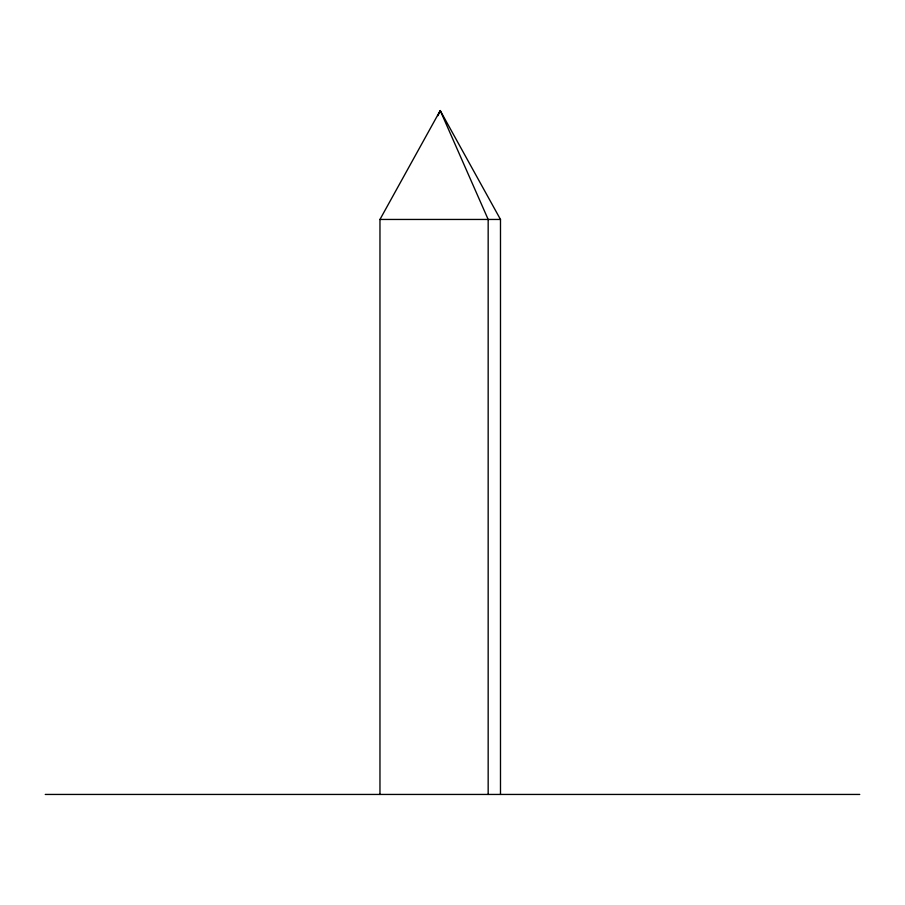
<?xml version="1.0" encoding="UTF-8"?>
<svg xmlns="http://www.w3.org/2000/svg" width="905" height="905" viewBox="0 0 905 905"><rect width="100%" height="100%" fill="white"/><g stroke="black" fill="none" stroke-linecap="round" stroke-linejoin="round"><path stroke-width="1.36" d="M437.975 115.682L440.226 110.557L500.488 219.451L500.488 794.443M379.964 794.443L379.964 219.451L440.226 110.557L488.168 219.451L488.168 794.443M379.964 219.451L500.488 219.451M45.25 794.443L859.75 794.443"/></g></svg>
